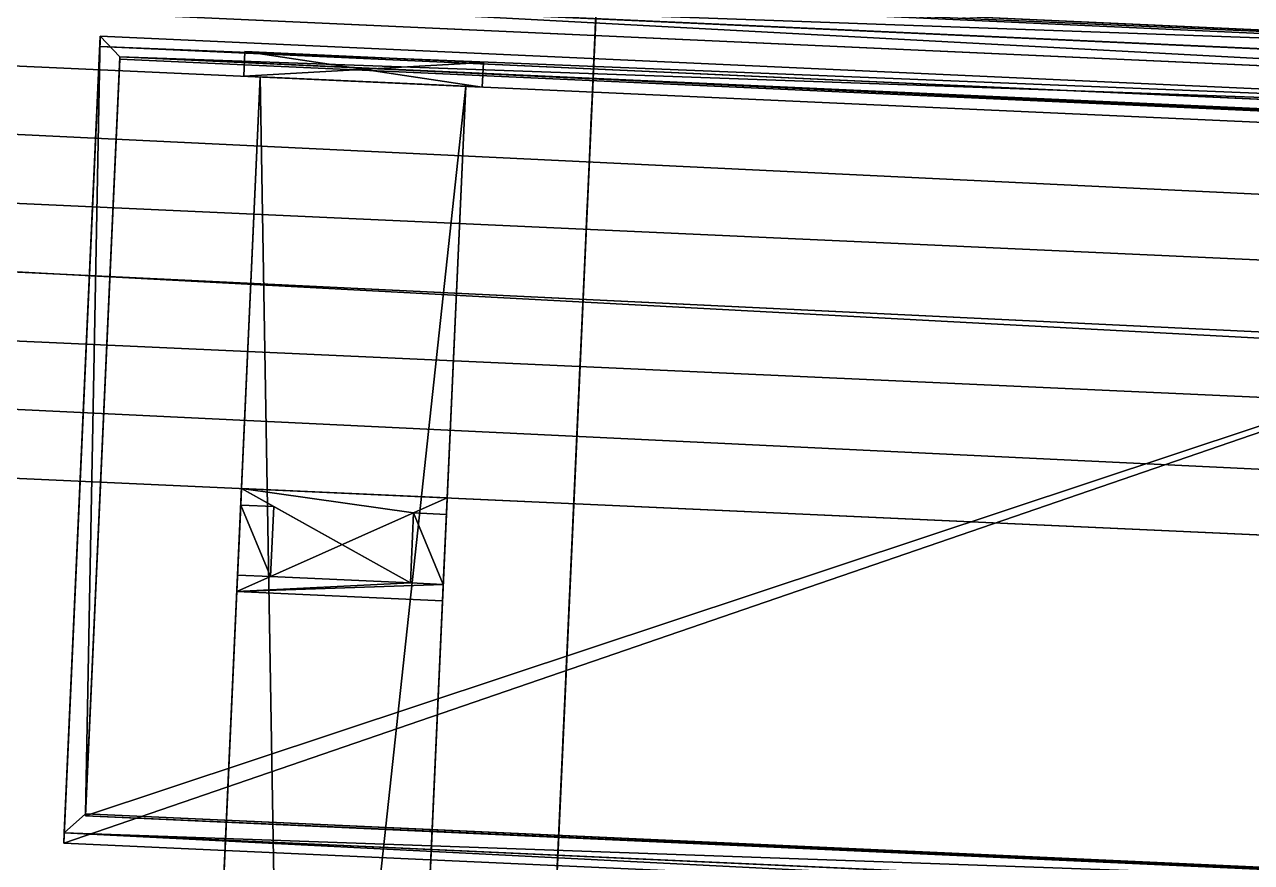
# Model space of a CAD drawing. Extents: x -372 to 678, y -263 to 741.
# Drawn here: x -65.547 to -64.057, y 74.413 to 75.429 of the extents above; entities that cross this region are included whole.
import ezdxf

# ---------------------------------------------------------------- set-up
doc = ezdxf.new("R2010")
doc.units = 0
doc.header["$LTSCALE"] = 0.0254
doc.layers.get('0').update_dxf_attribs({"linetype": 'CONTINUOUS'})
doc.layers.add('LOCATION_SNAPSHOT', color=144, linetype='CONTINUOUS')
doc.layers.add('LOCATION_TERRAIN', color=36, linetype='CONTINUOUS')

# ---------------------------------------------------------------- blocks, each defined once
blk = doc.blocks.new('LOCATION_SNAPSHOT')
at = {"color": 8}
mesh = blk.add_polyface(dxfattribs=at)
corners = [(-369.3084, -262.9446), (369.3059, 262.9472), (-371.8207, 259.3767), (371.8242, -259.3771)]
mesh.append_faces([[corners[k] for k in face] for face in [(0, 1, 2), (1, 0, 3)]], dxfattribs={"vtx0": -1, "color": 8})
blk = doc.blocks.new('LOCATION_TERRAIN')
at = {"color": 8}
mesh = blk.add_polyface(dxfattribs=at)
corners = [(-56.8861, 74.3448, -5.9795), (-56.946, 86.781, -6.4312), (-69.5075, 86.7206, -6.6019)]
mesh.append_faces([[corners[k] for k in face] for face in [(0, 1, 2)]], dxfattribs={"color": 8})
mesh = blk.add_polyface(dxfattribs=at)
corners = [(-56.8861, 74.3448, -5.9795), (-69.5075, 86.7206, -6.6019), (-69.4476, 74.2843, -6.273)]
mesh.append_faces([[corners[k] for k in face] for face in [(0, 1, 2)]], dxfattribs={"color": 8})
blk = doc.blocks.new('GROUP_58')
at = {"color": 0}
for p, q in [((63.5636, 0.25, -0.25), (0, 0.25, -0.25)), ((63.5636, 0.25, 0.25), (0, 0.25, 0.25)), ((63.5636, 0.25, 0.25), (0, 0.25, 0.25)), ((63.5636, 0.25, -0.25), (0, 0.25, -0.25)), ((63.5636, 0.0833, -0.25), (0, 0.0833, -0.25)), ((63.5636, 0.0833, -0.25), (0, 0.0833, -0.25)), ((63.5636, 0.0833), (0, 0.0833)), ((63.5636, 0.0833), (0, 0.0833)), ((63.5636, -0.0833), (0, -0.0833)), ((63.5636, -0.0833), (0, -0.0833)), ((63.5636, -0.0833, -0.25), (0, -0.0833, -0.25)), ((63.5636, -0.0833, -0.25), (0, -0.0833, -0.25)), ((63.5636, -0.25, -0.25), (0, -0.25, -0.25)), ((63.5636, -0.25, -0.25), (0, -0.25, -0.25)), ((63.5636, -0.25, 0.25), (0, -0.25, 0.25)), ((63.5636, -0.25, 0.25), (0, -0.25, 0.25))]:
    blk.add_line(p, q, dxfattribs=at)
mesh = blk.add_polyface(dxfattribs=at)
corners = [(0, 0.25, -0.25), (63.5636, 0.0833, -0.25), (0, 0.0833, -0.25), (63.5636, 0.25, -0.25)]
mesh.append_faces([[corners[k] for k in face] for face in [(0, 1, 2), (1, 0, 3)]], dxfattribs={"vtx0": -1, "color": 0})
mesh = blk.add_polyface(dxfattribs=at)
corners = [(63.5636, -0.25, 0.25), (0, 0.25, 0.25), (0, -0.25, 0.25), (63.5636, 0.25, 0.25)]
mesh.append_faces([[corners[k] for k in face] for face in [(0, 1, 2), (1, 0, 3)]], dxfattribs={"vtx0": -1, "color": 0})
mesh = blk.add_polyface(dxfattribs=at)
corners = [(0, 0.25, 0.25), (63.5636, 0.25, -0.25), (0, 0.25, -0.25), (63.5636, 0.25, 0.25)]
mesh.append_faces([[corners[k] for k in face] for face in [(0, 1, 2), (1, 0, 3)]], dxfattribs={"vtx0": -1, "color": 0})
mesh = blk.add_polyface(dxfattribs=at)
corners = [(63.5636, 0.0833), (0, 0.0833, -0.25), (63.5636, 0.0833, -0.25), (0, 0.0833)]
mesh.append_faces([[corners[k] for k in face] for face in [(0, 1, 2), (1, 0, 3)]], dxfattribs={"vtx0": -1, "color": 0})
mesh = blk.add_polyface(dxfattribs=at)
corners = [(0, 0.0833), (63.5636, -0.0833), (0, -0.0833), (63.5636, 0.0833)]
mesh.append_faces([[corners[k] for k in face] for face in [(0, 1, 2), (1, 0, 3)]], dxfattribs={"vtx0": -1, "color": 0})
mesh = blk.add_polyface(dxfattribs=at)
corners = [(0, -0.0833), (63.5636, -0.0833, -0.25), (0, -0.0833, -0.25), (63.5636, -0.0833)]
mesh.append_faces([[corners[k] for k in face] for face in [(0, 1, 2), (1, 0, 3)]], dxfattribs={"vtx0": -1, "color": 0})
mesh = blk.add_polyface(dxfattribs=at)
corners = [(0, -0.0833, -0.25), (63.5636, -0.25, -0.25), (0, -0.25, -0.25), (63.5636, -0.0833, -0.25)]
mesh.append_faces([[corners[k] for k in face] for face in [(0, 1, 2), (1, 0, 3)]], dxfattribs={"vtx0": -1, "color": 0})
mesh = blk.add_polyface(dxfattribs=at)
corners = [(63.5636, -0.25, 0.25), (0, -0.25, -0.25), (63.5636, -0.25, -0.25), (0, -0.25, 0.25)]
mesh.append_faces([[corners[k] for k in face] for face in [(0, 1, 2), (1, 0, 3)]], dxfattribs={"vtx0": -1, "color": 0})
blk = doc.blocks.new('GROUP60_24')
at = {"color": 9}
blk.add_blockref('GROUP_58', (0, 0), dxfattribs=at)
blk = doc.blocks.new('GROUP59_5')
at = {"color": 0}
blk.add_blockref('GROUP60_24', (0, 0), dxfattribs=at)
blk = doc.blocks.new('GROUP_17')
at = {"color": 0}
for p, q in [((3.5, 0.25, 0.375), (-0.5, 0.25, 0.375)), ((-0.5, 0.25, 0.375), (-0.5, 0, 0.375)), ((-0.5, 0.25), (3.5, 0.25)), ((-0.5, 0.25), (-0.5, 0)), ((-0.5, 0.25, 0.375), (-0.5, 0.25)), ((3.5, 0.25, 0.375), (-0.5, 0.25, 0.375)), ((-0.5, 0.25), (3.5, 0.25)), ((-0.5, 0.25, 0.375), (-0.5, 0.25)), ((-0.5, 0.25), (-0.5, 0)), ((-0.5, 0.25, 0.375), (-0.5, 0, 0.375)), ((3.5, 0, 0.375), (-0.5, 0, 0.375)), ((-0.5, 0), (3.5, 0)), ((-0.5, 0, 0.375), (-0.5, 0)), ((-0.5, 0, 0.375), (-0.5, 0)), ((-0.5, 0), (3.5, 0)), ((3.5, 0, 0.375), (-0.5, 0, 0.375))]:
    blk.add_line(p, q, dxfattribs=at)
mesh = blk.add_polyface(dxfattribs=at)
corners = [(3.5, 0, 0.375), (-0.5, 0.25, 0.375), (-0.5, 0, 0.375), (3.5, 0.25, 0.375)]
mesh.append_faces([[corners[k] for k in face] for face in [(0, 1, 2), (1, 0, 3)]], dxfattribs={"vtx0": -1, "color": 0})
mesh = blk.add_polyface(dxfattribs=at)
corners = [(3.5, 0.25), (-0.5, 0), (-0.5, 0.25), (3.5, 0)]
mesh.append_faces([[corners[k] for k in face] for face in [(0, 1, 2), (1, 0, 3)]], dxfattribs={"vtx0": -1, "color": 0})
mesh = blk.add_polyface(dxfattribs=at)
corners = [(-0.5, 0.25, 0.375), (3.5, 0.25), (-0.5, 0.25), (3.5, 0.25, 0.375)]
mesh.append_faces([[corners[k] for k in face] for face in [(0, 1, 2), (1, 0, 3)]], dxfattribs={"vtx0": -1, "color": 0})
mesh = blk.add_polyface(dxfattribs=at)
corners = [(-0.5, 0, 0.375), (-0.5, 0.25), (-0.5, 0), (-0.5, 0.25, 0.375)]
mesh.append_faces([[corners[k] for k in face] for face in [(0, 1, 2), (1, 0, 3)]], dxfattribs={"vtx0": -1, "color": 0})
mesh = blk.add_polyface(dxfattribs=at)
corners = [(3.5, 0, 0.375), (-0.5, 0), (3.5, 0), (-0.5, 0, 0.375)]
mesh.append_faces([[corners[k] for k in face] for face in [(0, 1, 2), (1, 0, 3)]], dxfattribs={"vtx0": -1, "color": 0})
blk = doc.blocks.new('GROUP_13')
at = {"color": 0}
for p, q in [((0, 0.29, 0.415), (0, 0, 0.415)), ((0, 0.29, 0.415), (0.03, 0.29, 0.415)), ((0, 0.29), (0, 0.29, 0.415)), ((0, 0.29, 0.415), (0.03, 0.29, 0.415)), ((0, 0.29), (0.03, 0.29)), ((0, 0), (0, 0.29)), ((0, 0.29), (0.03, 0.29)), ((0, 0.29, 0.415), (0, 0, 0.415)), ((0, 0.29), (0, 0.29, 0.415)), ((0, 0), (0, 0.29)), ((0.03, 0.29, 0.415), (0.03, 0, 0.415)), ((0.03, 0.29), (0.03, 0.29, 0.415)), ((0.03, 0), (0.03, 0.29)), ((0.03, 0), (0.03, 0.29)), ((0.03, 0.29), (0.03, 0.29, 0.415)), ((0.03, 0.29, 0.415), (0.03, 0, 0.415)), ((0, 0, 0.415), (0.03, 0, 0.415)), ((0, 0), (0.03, 0)), ((0, 0, 0.415), (0, 0)), ((0, 0), (0.03, 0)), ((0, 0, 0.415), (0.03, 0, 0.415)), ((0, 0, 0.415), (0, 0)), ((0.03, 0, 0.415), (0.03, 0)), ((0.03, 0, 0.415), (0.03, 0))]:
    blk.add_line(p, q, dxfattribs=at)
mesh = blk.add_polyface(dxfattribs=at)
corners = [(0.03, 0, 0.415), (0, 0.29, 0.415), (0, 0, 0.415), (0.03, 0.29, 0.415)]
mesh.append_faces([[corners[k] for k in face] for face in [(0, 1, 2), (1, 0, 3)]], dxfattribs={"vtx0": -1, "color": 0})
mesh = blk.add_polyface(dxfattribs=at)
corners = [(0, 0.29, 0.415), (0.03, 0.29), (0, 0.29), (0.03, 0.29, 0.415)]
mesh.append_faces([[corners[k] for k in face] for face in [(0, 1, 2), (1, 0, 3)]], dxfattribs={"vtx0": -1, "color": 0})
mesh = blk.add_polyface(dxfattribs=at)
corners = [(0.03, 0.29), (0, 0), (0, 0.29), (0.03, 0)]
mesh.append_faces([[corners[k] for k in face] for face in [(0, 1, 2), (1, 0, 3)]], dxfattribs={"vtx0": -1, "color": 0})
mesh = blk.add_polyface(dxfattribs=at)
corners = [(0, 0.29, 0.415), (0, 0), (0, 0, 0.415), (0, 0.29)]
mesh.append_faces([[corners[k] for k in face] for face in [(0, 1, 2), (1, 0, 3)]], dxfattribs={"vtx0": -1, "color": 0})
mesh = blk.add_polyface(dxfattribs=at)
corners = [(0.03, 0.29), (0.03, 0, 0.415), (0.03, 0), (0.03, 0.29, 0.415)]
mesh.append_faces([[corners[k] for k in face] for face in [(0, 1, 2), (1, 0, 3)]], dxfattribs={"vtx0": -1, "color": 0})
mesh = blk.add_polyface(dxfattribs=at)
corners = [(0.03, 0, 0.415), (0, 0), (0.03, 0), (0, 0, 0.415)]
mesh.append_faces([[corners[k] for k in face] for face in [(0, 1, 2), (1, 0, 3)]], dxfattribs={"vtx0": -1, "color": 0})
blk = doc.blocks.new('GROUP_14')
at = {"color": 0}
for p, q in [((0, 0.25, 0.125), (0.125, 0.25, 0.125)), ((0, 0, 0.125), (0, 0.25, 0.125)), ((0.02, 0.25, 0.105), (0, 0.25, 0.125)), ((0, 0.25, 0.125), (0.125, 0.25, 0.125)), ((0, 0, 0.125), (0, 0.25, 0.125)), ((0.02, 0.25, 0.105), (0, 0.25, 0.125)), ((0.105, 0.25, 0.105), (0.02, 0.25, 0.105)), ((0.02, 0.25, 0.105), (0.02, 0.21, 0.105)), ((0.105, 0.25, 0.105), (0.02, 0.25, 0.105)), ((0.02, 0.25, 0.105), (0.02, 0.21, 0.105)), ((0.105, 0.25, 0.02), (0.105, 0.25, 0.105)), ((0.105, 0.25, 0.02), (0.105, 0.21, 0.02)), ((0.105, 0.25, 0.105), (0.105, 0.21, 0.105)), ((0.105, 0.25, 0.105), (0.105, 0.21, 0.105)), ((0.125, 0.25), (0.105, 0.25, 0.02)), ((0.105, 0.25, 0.02), (0.105, 0.25, 0.105)), ((0.105, 0.25, 0.02), (0.105, 0.21, 0.02)), ((0.125, 0.25), (0.105, 0.25, 0.02)), ((0.125, 0.25, 0.125), (0.125, 0, 0.125)), ((0.125, 0), (0.125, 0.25)), ((0.125, 0.25, 0.125), (0.125, 0.25)), ((0.125, 0.25, 0.125), (0.125, 0, 0.125)), ((0.125, 0.25, 0.125), (0.125, 0.25)), ((0.125, 0), (0.125, 0.25)), ((0.105, 0.21, 0.105), (0.02, 0.21, 0.105)), ((0.105, 0.21, 0.02), (0.02, 0.21, 0.105)), ((0.105, 0.21, 0.105), (0.02, 0.21, 0.105)), ((0.105, 0.21, 0.02), (0.02, 0.21, 0.105)), ((0.105, 0.21, 0.02), (0.105, 0.21, 0.105)), ((0.105, 0.21, 0.02), (0.105, 0.21, 0.105)), ((0.02, 0, 0.105), (0.02, 0.04, 0.105)), ((0.105, 0.04, 0.105), (0.02, 0.04, 0.105)), ((0.105, 0.04, 0.02), (0.02, 0.04, 0.105)), ((0.105, 0.04, 0.105), (0.02, 0.04, 0.105)), ((0.105, 0.04, 0.02), (0.02, 0.04, 0.105)), ((0.02, 0, 0.105), (0.02, 0.04, 0.105)), ((0.105, 0, 0.105), (0.105, 0.04, 0.105)), ((0.105, 0, 0.105), (0.105, 0.04, 0.105)), ((0.105, 0.04, 0.02), (0.105, 0.04, 0.105)), ((0.105, 0, 0.02), (0.105, 0.04, 0.02)), ((0.105, 0.04, 0.02), (0.105, 0.04, 0.105)), ((0.105, 0, 0.02), (0.105, 0.04, 0.02)), ((0.125, 0, 0.125), (0, 0, 0.125)), ((0.02, 0, 0.105), (0, 0, 0.125)), ((0.02, 0, 0.105), (0, 0, 0.125)), ((0.125, 0, 0.125), (0, 0, 0.125)), ((0.105, 0, 0.105), (0.02, 0, 0.105)), ((0.105, 0, 0.105), (0.02, 0, 0.105)), ((0.105, 0, 0.02), (0.105, 0, 0.105)), ((0.125, 0), (0.105, 0, 0.02)), ((0.105, 0, 0.02), (0.105, 0, 0.105)), ((0.125, 0), (0.105, 0, 0.02)), ((0.125, 0, 0.125), (0.125, 0)), ((0.125, 0, 0.125), (0.125, 0))]:
    blk.add_line(p, q, dxfattribs=at)
mesh = blk.add_polyface(dxfattribs=at)
corners = [(0.125, 0, 0.125), (0, 0.25, 0.125), (0, 0, 0.125), (0.125, 0.25, 0.125)]
mesh.append_faces([[corners[k] for k in face] for face in [(0, 1, 2), (1, 0, 3)]], dxfattribs={"vtx0": -1, "color": 0})
mesh = blk.add_polyface(dxfattribs=at)
corners = [(0, 0.25, 0.125), (0.105, 0.25, 0.105), (0.02, 0.25, 0.105), (0.125, 0.25, 0.125), (0.105, 0.25, 0.02), (0.125, 0.25)]
mesh.append_faces([[corners[k] for k in face] for face in [(0, 1, 2), (4, 3, 5)]], dxfattribs={"vtx0": -1, "color": 0})
mesh.append_faces([[corners[k] for k in face] for face in [(1, 0, 3), (3, 4, 1)]], dxfattribs={"vtx0": -1, "vtx2": -1, "color": 0})
mesh = blk.add_polyface(dxfattribs=at)
corners = [(0, 0.25, 0.125), (0.02, 0, 0.105), (0, 0, 0.125), (0.02, 0.04, 0.105), (0.02, 0.21, 0.105), (0.105, 0.21, 0.02), (0.02, 0.25, 0.105), (0.105, 0.04, 0.02), (0.125, 0), (0.105, 0, 0.02), (0.125, 0.25), (0.105, 0.25, 0.02)]
mesh.append_faces([[corners[k] for k in face] for face in [(0, 1, 2), (4, 0, 6), (7, 8, 9), (10, 5, 11)]], dxfattribs={"vtx0": -1, "color": 0})
mesh.append_faces([[corners[k] for k in face] for face in [(1, 0, 3), (8, 7, 10)]], dxfattribs={"vtx0": -1, "vtx1": -1, "color": 0})
mesh.append_faces([[corners[k] for k in face] for face in [(3, 0, 4), (10, 3, 5)]], dxfattribs={"vtx0": -1, "vtx1": -1, "vtx2": -1, "color": 0})
mesh.append_faces([[corners[k] for k in face] for face in [(3, 4, 5), (10, 7, 3)]], dxfattribs={"vtx0": -1, "vtx2": -1, "color": 0})
mesh = blk.add_polyface(dxfattribs=at)
corners = [(0.105, 0.25, 0.105), (0.02, 0.21, 0.105), (0.02, 0.25, 0.105), (0.105, 0.21, 0.105)]
mesh.append_faces([[corners[k] for k in face] for face in [(0, 1, 2), (1, 0, 3)]], dxfattribs={"vtx0": -1, "color": 0})
mesh = blk.add_polyface(dxfattribs=at)
corners = [(0.105, 0.21, 0.105), (0.105, 0.25, 0.02), (0.105, 0.21, 0.02), (0.105, 0.25, 0.105)]
mesh.append_faces([[corners[k] for k in face] for face in [(0, 1, 2), (1, 0, 3)]], dxfattribs={"vtx0": -1, "color": 0})
mesh = blk.add_polyface(dxfattribs=at)
corners = [(0.125, 0.25), (0.125, 0, 0.125), (0.125, 0), (0.125, 0.25, 0.125)]
mesh.append_faces([[corners[k] for k in face] for face in [(0, 1, 2), (1, 0, 3)]], dxfattribs={"vtx0": -1, "color": 0})
mesh = blk.add_polyface(dxfattribs=at)
corners = [(0.105, 0.21, 0.105), (0.105, 0.21, 0.02), (0.02, 0.21, 0.105)]
mesh.append_faces([[corners[k] for k in face] for face in [(0, 1, 2)]], dxfattribs={"color": 0})
mesh = blk.add_polyface(dxfattribs=at)
corners = [(0.105, 0.04, 0.105), (0.02, 0, 0.105), (0.02, 0.04, 0.105), (0.105, 0, 0.105)]
mesh.append_faces([[corners[k] for k in face] for face in [(0, 1, 2), (1, 0, 3)]], dxfattribs={"vtx0": -1, "color": 0})
mesh = blk.add_polyface(dxfattribs=at)
corners = [(0.02, 0.04, 0.105), (0.105, 0.04, 0.02), (0.105, 0.04, 0.105)]
mesh.append_faces([[corners[k] for k in face] for face in [(0, 1, 2)]], dxfattribs={"color": 0})
mesh = blk.add_polyface(dxfattribs=at)
corners = [(0.105, 0, 0.105), (0.105, 0.04, 0.02), (0.105, 0, 0.02), (0.105, 0.04, 0.105)]
mesh.append_faces([[corners[k] for k in face] for face in [(0, 1, 2), (1, 0, 3)]], dxfattribs={"vtx0": -1, "color": 0})
mesh = blk.add_polyface(dxfattribs=at)
corners = [(0.125, 0, 0.125), (0.105, 0, 0.02), (0.125, 0), (0.105, 0, 0.105), (0.02, 0, 0.105), (0, 0, 0.125)]
mesh.append_faces([[corners[k] for k in face] for face in [(0, 1, 2), (4, 0, 5)]], dxfattribs={"vtx0": -1, "color": 0})
mesh.append_faces([[corners[k] for k in face] for face in [(1, 0, 3), (3, 0, 4)]], dxfattribs={"vtx0": -1, "vtx1": -1, "color": 0})
blk = doc.blocks.new('GROUP_12')
at = {"color": 0}
for name, p in [('GROUP_13', (-0.03, -0.02, 7.98)), ('GROUP_17', (0.5, 0, 8))]:
    blk.add_blockref(name, p, dxfattribs=at)
at = {"color": 0, "rotation": 180}
blk.add_blockref('GROUP_14', (0.625, 0.25, 7.875), dxfattribs=at)
blk = doc.blocks.new('GROUP5_1')
at = {"color": 9}
blk.add_blockref('GROUP_12', (-3.75, -0.125, -7.75), dxfattribs=at)
blk = doc.blocks.new('SOLAR_PANEL_1')
at = {"color": 0}
for p, q in [((0, 0.025), (0, 2.475)), ((0, 2.475), (1, 2.475)), ((0, 2.475), (1, 2.475)), ((0, 2.475), (0, 2.475, 0.05)), ((0, 2.475, 0.05), (1, 2.475, 0.05)), ((0, 0.025), (0, 2.475)), ((0, 0.025, 0.05), (0, 2.475, 0.05)), ((0, 2.475), (0, 2.475, 0.05)), ((0, 2.475, 0.05), (1, 2.475, 0.05)), ((0, 0.025, 0.05), (0, 2.475, 0.05)), ((1, 2.475), (1, 0.025)), ((1, 2.475), (1, 0.025)), ((1, 2.475), (1, 2.475, 0.05)), ((1, 2.475, 0.05), (1, 0.025, 0.05)), ((1, 2.475), (1, 2.475, 0.05)), ((1, 2.475, 0.05), (1, 0.025, 0.05)), ((0.975, 2.45, 0.05), (0.025, 2.45, 0.05)), ((0.025, 2.45, 0.05), (0.025, 0.05, 0.05)), ((0.975, 2.45, 0.05), (0.025, 2.45, 0.05)), ((0.025, 2.45, 0.05), (0.025, 2.45, 0.04)), ((0.975, 2.45, 0.04), (0.025, 2.45, 0.04)), ((0.025, 2.45, 0.05), (0.025, 0.05, 0.05)), ((0.025, 2.45, 0.04), (0.025, 0.05, 0.04)), ((0.025, 2.45, 0.05), (0.025, 2.45, 0.04)), ((0.025, 2.45, 0.04), (0.025, 0.05, 0.04)), ((0.975, 2.45, 0.04), (0.025, 2.45, 0.04)), ((0.975, 0.05, 0.05), (0.975, 2.45, 0.05)), ((0.975, 2.45, 0.05), (0.975, 2.45, 0.04)), ((0.975, 0.05, 0.05), (0.975, 2.45, 0.05)), ((0.975, 2.45, 0.05), (0.975, 2.45, 0.04)), ((0.975, 0.05, 0.04), (0.975, 2.45, 0.04)), ((0.975, 0.05, 0.04), (0.975, 2.45, 0.04))]:
    blk.add_line(p, q, dxfattribs=at)
mesh = blk.add_polyface(dxfattribs=at)
corners = [(0, 2.475), (1, 0.025), (0, 0.025), (1, 2.475)]
mesh.append_faces([[corners[k] for k in face] for face in [(0, 1, 2), (1, 0, 3)]], dxfattribs={"vtx0": -1, "color": 0})
mesh = blk.add_polyface(dxfattribs=at)
corners = [(0, 2.475, 0.05), (1, 2.475), (0, 2.475), (1, 2.475, 0.05)]
mesh.append_faces([[corners[k] for k in face] for face in [(0, 1, 2), (1, 0, 3)]], dxfattribs={"vtx0": -1, "color": 0})
mesh = blk.add_polyface(dxfattribs=at)
corners = [(0, 2.475, 0.05), (0, 0.025), (0, 0.025, 0.05), (0, 2.475)]
mesh.append_faces([[corners[k] for k in face] for face in [(0, 1, 2), (1, 0, 3)]], dxfattribs={"vtx0": -1, "color": 0})
mesh = blk.add_polyface(dxfattribs=at)
corners = [(0, 0.025, 0.05), (0.025, 0.05, 0.05), (0, 2.475, 0.05), (1, 0.025, 0.05), (0.975, 0.05, 0.05), (0.975, 2.45, 0.05), (0.025, 2.45, 0.05), (1, 2.475, 0.05)]
mesh.append_faces([[corners[k] for k in face] for face in [(0, 1, 2), (1, 3, 4), (4, 3, 5), (2, 6, 7), (6, 2, 1), (7, 5, 3)]], dxfattribs={"vtx0": -1, "vtx1": -1, "color": 0})
mesh.append_faces([[corners[k] for k in face] for face in [(1, 0, 3), (7, 6, 5)]], dxfattribs={"vtx0": -1, "vtx2": -1, "color": 0})
mesh = blk.add_polyface(dxfattribs=at)
corners = [(1, 2.475), (1, 0.025, 0.05), (1, 0.025), (1, 2.475, 0.05)]
mesh.append_faces([[corners[k] for k in face] for face in [(0, 1, 2), (1, 0, 3)]], dxfattribs={"vtx0": -1, "color": 0})
mesh = blk.add_polyface(dxfattribs=at)
corners = [(0.975, 2.45, 0.05), (0.025, 2.45, 0.04), (0.975, 2.45, 0.04), (0.025, 2.45, 0.05)]
mesh.append_faces([[corners[k] for k in face] for face in [(0, 1, 2), (1, 0, 3)]], dxfattribs={"vtx0": -1, "color": 0})
mesh = blk.add_polyface(dxfattribs=at)
corners = [(0.025, 2.45, 0.04), (0.025, 0.05, 0.05), (0.025, 0.05, 0.04), (0.025, 2.45, 0.05)]
mesh.append_faces([[corners[k] for k in face] for face in [(0, 1, 2), (1, 0, 3)]], dxfattribs={"vtx0": -1, "color": 0})
at = {"color": 153}
mesh = blk.add_polyface(dxfattribs=at)
corners = [(0.975, 0.05, 0.04), (0.025, 2.45, 0.04), (0.025, 0.05, 0.04), (0.975, 2.45, 0.04)]
mesh.append_faces([[corners[k] for k in face] for face in [(0, 1, 2), (1, 0, 3)]], dxfattribs={"vtx0": -1, "color": 153})
at = {"color": 0}
mesh = blk.add_polyface(dxfattribs=at)
corners = [(0.975, 2.45, 0.05), (0.975, 0.05, 0.04), (0.975, 0.05, 0.05), (0.975, 2.45, 0.04)]
mesh.append_faces([[corners[k] for k in face] for face in [(0, 1, 2), (1, 0, 3)]], dxfattribs={"vtx0": -1, "color": 0})
blk = doc.blocks.new('SOLAR_PANEL_STRUCTURE')
at = {"color": 0}
for p, q in [((5.0137, 0, -0.0089), (2.9803, 0, -0.0089)), ((3.536, 0, 0.0311), (4.4568, 0, 0.0311)), ((4.4568, 0, 0.0311), (4.0088, 0, 0.6311)), ((4.0593, 0, 0.6304), (4.5005, 0, 0.0393)), ((4.5005, 0, 0.0393), (4.9642, 0, 0.3962)), ((4.5554, 0, 0.0311), (4.9889, 0, 0.0311)), ((4.9889, 0, 0.3647), (4.5554, 0, 0.0311)), ((4.9889, 0, 0.0311), (4.9889, 0, 0.3647)), ((5.4167, 0, 0.2003), (5.0137, 0, -0.0089)), ((5.0289, 0, 0.3744), (5.0289, 0, 0.044)), ((5.0289, 0, 0.044), (5.3701, 0, 0.2212))]:
    blk.add_line(p, q, dxfattribs=at)
at = {"color": 0, "extrusion": (4.81162e-16, 1, -7.04887e-16)}
blk.add_arc((-2.9803, -5.3738), 6.1449, 90, 114.4293, dxfattribs=at)
at = {"color": 0}
mesh = blk.add_polyface(dxfattribs=at)
corners = [(4.4568, 0, 0.0311), (4.5554, 0, 0.0311), (3.536, 0, 0.0311), (4.5005, 0, 0.0393), (4.9889, 0, 0.3647), (4.9642, 0, 0.3962), (5.0289, 0, 0.3744), (4.0088, 0, 0.6311), (4.0593, 0, 0.6304), (3.4958, 0, 0.0447), (3.9705, 0, 0.6472), (3.4565, 0, 0.0311), (2.9803, 0, 0.716), (3.021, 0, 0.7275), (2.9803, 0, 0.7711), (5.0137, 0, -0.0089), (5.0289, 0, 0.044), (5.4167, 0, 0.2003), (4.9889, 0, 0.0311), (2.9803, 0, -0.0089), (5.3701, 0, 0.2212), (5.5126, 0, 0.2011), (5.0155, 0, 0.4243), (4.0126, 0, 0.6838), (5.4963, 0, 0.1646), (2.9803, 0, 0.0311)]
mesh.append_faces([[corners[k] for k in face] for face in [(0, 1, 2), (1, 3, 4), (7, 3, 0), (3, 7, 8), (9, 12, 13), (15, 16, 17), (18, 2, 1), (21, 20, 22), (22, 8, 23), (23, 13, 14), (4, 16, 18), (16, 4, 6)]], dxfattribs={"vtx0": -1, "vtx1": -1, "color": 0})
mesh.append_faces([[corners[k] for k in face] for face in [(1, 0, 3), (4, 5, 6), (11, 9, 2), (16, 15, 18), (18, 19, 11), (18, 11, 2), (17, 20, 21), (22, 6, 5), (23, 8, 7), (23, 7, 10)]], dxfattribs={"vtx0": -1, "vtx1": -1, "vtx2": -1, "color": 0})
mesh.append_faces([[corners[k] for k in face] for face in [(4, 3, 5), (9, 7, 2), (7, 9, 10), (9, 11, 12), (13, 12, 14), (18, 15, 19), (17, 16, 20), (22, 20, 6), (22, 5, 8), (23, 10, 13)]], dxfattribs={"vtx0": -1, "vtx2": -1, "color": 0})
mesh.append_faces([[corners[k] for k in face] for face in [(25, 11, 19)]], dxfattribs={"vtx1": -1, "color": 0})
mesh.append_faces([[corners[k] for k in face] for face in [(21, 24, 17)]], dxfattribs={"vtx2": -1, "color": 0})
blk = doc.blocks.new('GROUP0_4')
at = {"color": 0, "extrusion": (0.251634, -1.95439e-17, 0.967823), "rotation": 270}
blk.add_blockref('SOLAR_PANEL_1', (-1.25, 0.903, 0.7326), dxfattribs=at)
at = {"color": 0, "extrusion": (0.411361, -1.95439e-17, 0.911472), "rotation": 270}
blk.add_blockref('SOLAR_PANEL_1', (-1.25, -0.0149, 0.7421), dxfattribs=at)
at = {"color": 9}
blk.add_blockref('SOLAR_PANEL_STRUCTURE', (-4.7303, 0.625, 0.2589), dxfattribs=at)
blk = doc.blocks.new('GROUP93_1')
at = {"color": 0, "rotation": 270}
blk.add_blockref('GROUP0_4', (21.647, 1.2349, 8), dxfattribs=at)

msp = doc.modelspace()

# ---------------------------------------------------------------- block references
at = {"color": 0}
for name, p, rotation in [('GROUP93_1', (-42.5635, 75.3209, -5.3876), 177.4), ('GROUP59_5', (-33.7648, 73.6852, 2.6124), 177.4), ('GROUP5_1', (-65.3059, 71.6139, 2.6124), 267.4)]:
    msp.add_blockref(name, p, dxfattribs=dict(at, rotation=rotation))
at = {"layer": 'LOCATION_SNAPSHOT', "color": 0}
msp.add_blockref('LOCATION_SNAPSHOT', (0, 0), dxfattribs=at)
at = {"layer": 'LOCATION_TERRAIN', "color": 0}
msp.add_blockref('LOCATION_TERRAIN', (0, 0), dxfattribs=at)

doc.saveas('drawing.dxf')
